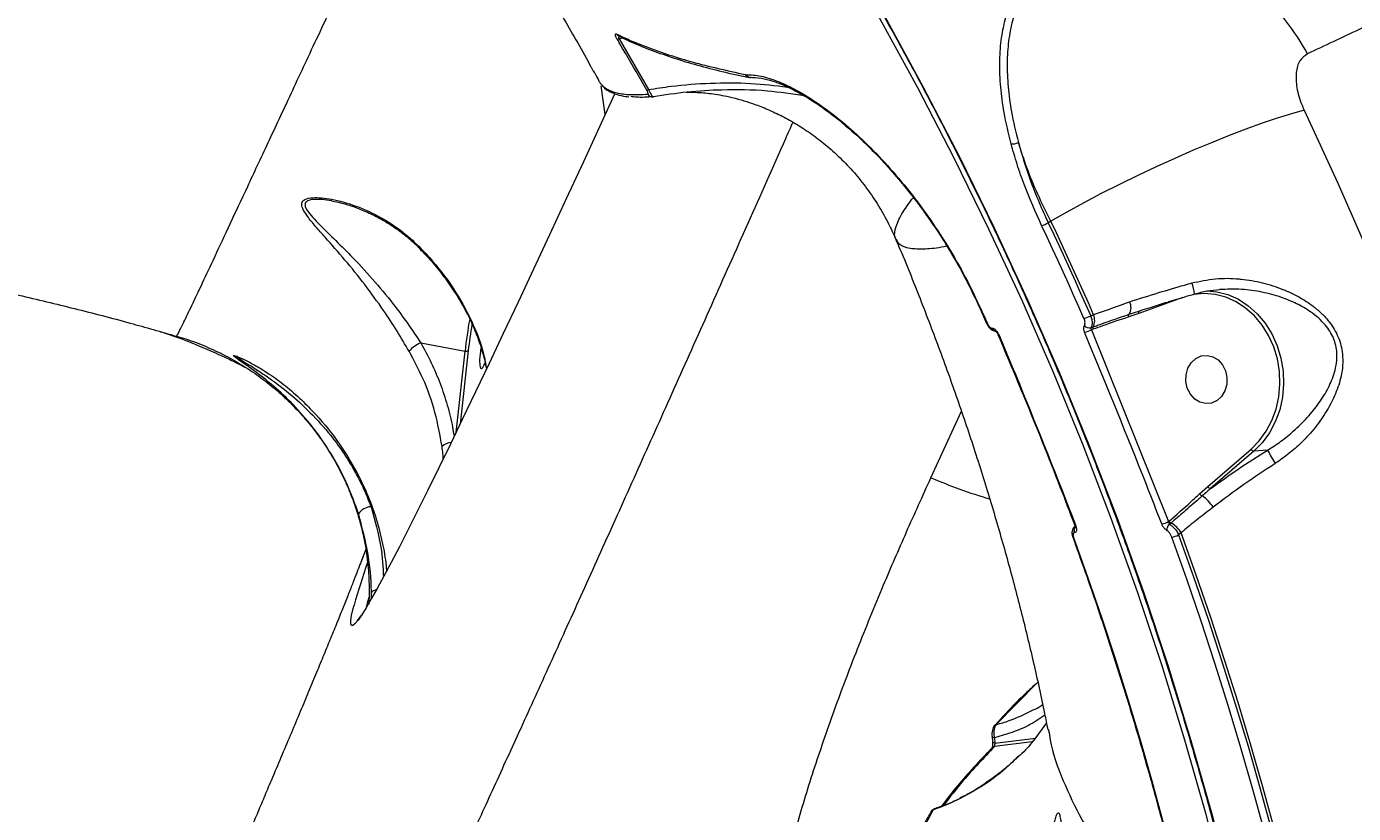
# Model space of a CAD drawing. Header units: millimetres. Extents: x -7245 to 6306, y -6696 to 5973.
# Drawn here: x 1947.3 to 2194.1, y -1767.3 to -1620.9 of the extents above; entities that cross this region are included whole.
import ezdxf

# ---------------------------------------------------------------- set-up
doc = ezdxf.new("R2010")
doc.units = ezdxf.units.MM
for name, color, linetype in [('DIKOM_ОБЪЕКТ', 7, 'Continuous'), ('DIKOM_РАЗМЕР_ЗОНА', 7, 'Continuous'), ('DIKOM_РАЗМЕР_ОБЪЕКТА', 7, 'Continuous')]:
    doc.layers.add(name, color=color, linetype=linetype)
doc.styles.add('style1', font='arial.ttf', dxfattribs={"width": 0.8})
doc.dimstyles.new('1-50', dxfattribs={"dimtxt": 300, "dimasz": 200, "dimexe": 100, "dimexo": 0, "dimgap": 100, "dimtad": 1, "dimtxsty": 'style1', "dimcen": 200, "dimclrd": 7, "dimclre": 7, "dimclrt": 7, "dimadec": 1, "dimazin": 2, "dimtfac": 1, "dimtmove": 0, "dimatfit": 2, "dimfxl": 0, "dimlwd": 25, "dimlwe": 18, "dimarcsym": 0})

# ---------------------------------------------------------------- blocks, each defined once
blk = doc.blocks.new('*D10')
at = {"layer": 'Defpoints', "color": 0, "transparency": 16777216}
for p in [(-4365.71, 2792.53), (4306.16, 475.6), (4306.16, -5965.27)]:
    blk.add_point(p, dxfattribs=at)
at = {"layer": 'DIKOM_РАЗМЕР_ОБЪЕКТА', "color": 7, "lineweight": 18, "transparency": 16777216}
for p, q in [((-4365.71, 2792.53), (-4365.71, -6065.27)), ((4306.16, 475.6), (4306.16, -6065.27))]:
    blk.add_line(p, q, dxfattribs=at)
at = {"layer": 'DIKOM_РАЗМЕР_ОБЪЕКТА', "color": 7, "lineweight": 25, "transparency": 16777216}
blk.add_line((-4165.71, -5965.27), (4106.16, -5965.27), dxfattribs=at)
at = {"layer": 'DIKOM_РАЗМЕР_ОБЪЕКТА', "color": 7, "transparency": 16777216}
for points in [[(-4165.71, -5931.93), (-4165.71, -5998.6), (-4365.71, -5965.27)], [(4106.16, -5931.93), (4106.16, -5998.6), (4306.16, -5965.27)]]:
    blk.add_solid(points, dxfattribs=at)
at = {"layer": 'DIKOM_РАЗМЕР_ОБЪЕКТА', "color": 7, "transparency": 16777216, "insert": (-85.78, -5712.1), "char_height": 300, "attachment_point": 5, "style": 'style1'}
blk.add_mtext('8650', dxfattribs=at)
blk = doc.blocks.new('*D12')
at = {"layer": 'Defpoints', "color": 0, "transparency": 16777216}
for p in [(-5865.71, 123.34), (6306.18, -91.92), (6306.18, -6596.14)]:
    blk.add_point(p, dxfattribs=at)
at = {"layer": 'DIKOM_РАЗМЕР_ЗОНА', "color": 7, "lineweight": 18, "transparency": 16777216}
for p, q in [((-5865.71, 123.34), (-5865.71, -6696.14)), ((6306.18, -91.92), (6306.18, -6696.14))]:
    blk.add_line(p, q, dxfattribs=at)
at = {"layer": 'DIKOM_РАЗМЕР_ЗОНА', "color": 7, "lineweight": 25, "transparency": 16777216}
blk.add_line((-5665.71, -6596.14), (6106.18, -6596.14), dxfattribs=at)
at = {"layer": 'DIKOM_РАЗМЕР_ЗОНА', "color": 7, "transparency": 16777216}
for points in [[(-5665.71, -6562.81), (-5665.71, -6629.48), (-5865.71, -6596.14)], [(6106.18, -6562.81), (6106.18, -6629.48), (6306.18, -6596.14)]]:
    blk.add_solid(points, dxfattribs=at)
at = {"layer": 'DIKOM_РАЗМЕР_ЗОНА', "color": 7, "transparency": 16777216, "insert": (-71.19, -6342.97), "char_height": 300, "attachment_point": 5, "style": 'style1'}
blk.add_mtext('12150', dxfattribs=at)

msp = doc.modelspace()

# ---------------------------------------------------------------- linework, layer by layer
at = {"layer": 'DIKOM_ОБЪЕКТ', "color": 7, "linetype": 'Continuous', "lineweight": 15}
for p, q in [((2058.317, -1623.08), (2057.527, -1623.175)), ((2057.527, -1623.175), (2063.012, -1632.626)), ((2052.375, -1628.479), (2052.625, -1628.941)), ((2081, -1629.838), (2081.021, -1629.843)), ((2081.021, -1629.843), (2081.167, -1629.86)), ((2081.556, -1630.317), (2081.599, -1630.328)), ((2054.945, -1637.27), (2054.189, -1631.943)), ((2137.85, -1657.09), (2137.363, -1657.408)), ((2162.402, -1671.292), (2154.227, -1674.274)), ((2124.741, -1673.515), (2125.91, -1676.14)), ((2145.26, -1674.696), (2145.8, -1674.498)), ((2154.227, -1674.274), (2152.342, -1674.915)), ((2152.437, -1674.423), (2152.867, -1674.281)), ((2126.886, -1676.989), (2126.899, -1676.988)), ((2128.078, -1678.286), (2128.075, -1678.279)), ((2145.698, -1677.208), (2145.401, -1677.316)), ((2145.401, -1677.316), (2159.75, -1712.99)), ((2020.651, -1679.745), (2028.888, -1681.257)), ((1986.527, -1682.313), (1986.563, -1682.324)), ((2027.211, -1696.413), (2028.888, -1681.257)), ((2029.484, -1681.167), (2027.972, -1694.838)), ((2115.55, -1704.822), (2121.213, -1692.47)), ((2167.043, -1706.464), (2175.101, -1699.5)), ((2175.62, -1699.883), (2167.562, -1706.847)), ((2178.18, -1699.674), (2175.62, -1699.883)), ((2165.514, -1707.841), (2167.043, -1706.464)), ((2142.373, -1713.807), (2142.179, -1713.978)), ((2142.196, -1714), (2142.392, -1713.888)), ((2142.239, -1715.052), (2142.226, -1715.052)), ((2142.306, -1713.588), (2142.304, -1713.583)), ((2159.75, -1712.99), (2159.836, -1712.916)), ((2160.206, -1713.262), (2159.933, -1713.498)), ((2162.085, -1715.073), (2161.622, -1715.469)), ((2010.085, -1719.127), (2009.506, -1720.549)), ((2010.422, -1718.12), (2009.541, -1720.46)), ((2010.436, -1718.202), (2010.085, -1719.127)), ((2011.479, -1727.294), (2011.489, -1726.265)), ((2135.394, -1742.914), (2127.703, -1750.729)), ((2137.024, -1750.408), (2134.898, -1753.367)), ((2137.413, -1751.673), (2137.444, -1751.868)), ((2126.907, -1752.983), (2127.004, -1753.926)), ((2127.359, -1753.232), (2127.455, -1754.177)), ((2134.364, -1753.968), (2127.379, -1754.812)), ((2127.455, -1754.177), (2134.967, -1753.27))]:
    msp.add_line(p, q, dxfattribs=at)
at = {"layer": 'DIKOM_ОБЪЕКТ', "color": 7, "linetype": 'Continuous', "lineweight": 15, "flags": 128}
for points in [[(2186.712, -1893.123), (2185.86, -1879.195), (2184.664, -1865.238), (2183.123, -1851.261), (2181.238, -1837.273), (2179.011, -1823.283), (2176.444, -1809.3), (2173.537, -1795.333), (2170.293, -1781.392), (2166.714, -1767.486), (2162.802, -1753.623), (2158.56, -1739.813), (2153.991, -1726.066), (2149.097, -1712.389), (2143.883, -1698.792), (2138.35, -1685.284), (2132.503, -1671.874), (2126.346, -1658.57), (2119.883, -1645.382), (2113.118, -1632.317), (2106.055, -1619.384), (2098.699, -1606.593)], [(2099.605, -1606.239), (2106.983, -1619.069), (2114.068, -1632.041), (2120.853, -1645.145), (2127.336, -1658.373), (2133.512, -1671.717), (2139.376, -1685.168), (2144.926, -1698.717), (2150.156, -1712.354), (2155.065, -1726.072), (2159.648, -1739.862), (2163.902, -1753.713), (2167.826, -1767.617), (2171.416, -1781.565), (2174.669, -1795.549), (2177.585, -1809.558), (2180.16, -1823.583), (2182.394, -1837.615), (2184.284, -1851.646), (2185.83, -1865.665), (2187.03, -1879.664), (2187.884, -1893.634)], [(2056.697, -1633.458), (2054.206, -1638.878), (2050.902, -1646.046), (2047.703, -1652.962), (2044.61, -1659.621), (2041.626, -1666.017), (2038.754, -1672.146), (2035.997, -1678.001), (2033.356, -1683.578), (2030.834, -1688.872), (2028.433, -1693.879), (2026.155, -1698.596), (2024.001, -1703.016), (2021.974, -1707.139), (2020.076, -1710.959), (2018.307, -1714.473), (2016.669, -1717.679), (2015.163, -1720.574), (2013.792, -1723.156), (2012.556, -1725.422), (2011.456, -1727.371), (2010.492, -1729.001), (2009.667, -1730.31), (2009.371, -1730.751)], [(2184.983, -1636.469), (2182.59, -1637.136), (2179.969, -1637.951), (2177.145, -1638.904), (2174.143, -1639.989), (2170.991, -1641.195), (2167.717, -1642.511), (2164.351, -1643.925), (2160.924, -1645.425), (2157.468, -1646.995), (2154.013, -1648.623), (2150.591, -1650.293), (2147.234, -1651.991), (2143.972, -1653.7), (2140.834, -1655.405), (2137.85, -1657.09)], [(2184.983, -1636.469), (2191.258, -1650.067), (2197.242, -1663.763), (2202.933, -1677.552), (2208.327, -1691.425), (2213.422, -1705.376), (2218.214, -1719.395), (2222.701, -1733.476), (2226.881, -1747.61), (2230.751, -1761.79), (2234.309, -1776.009), (2237.553, -1790.258), (2240.481, -1804.529), (2243.092, -1818.815), (2245.384, -1833.109)], [(2144.009, -1675.186), (2143.052, -1673.02), (2142.087, -1670.857), (2141.114, -1668.697), (2140.133, -1666.539), (2139.144, -1664.384), (2138.147, -1662.232), (2137.143, -1660.083), (2136.13, -1657.937)], [(2137.363, -1657.408), (2138.378, -1659.559), (2139.385, -1661.713), (2140.384, -1663.87), (2141.375, -1666.03), (2142.358, -1668.192), (2143.333, -1670.357), (2144.3, -1672.525), (2145.26, -1674.696)], [(2145.8, -1674.498), (2144.835, -1672.312), (2143.861, -1670.129), (2142.879, -1667.949), (2141.889, -1665.772), (2140.891, -1663.597), (2139.885, -1661.425), (2138.872, -1659.257), (2137.85, -1657.09)], [(2175.101, -1699.5), (2176.613, -1697.973), (2177.91, -1696.196), (2178.963, -1694.208), (2179.75, -1692.052), (2180.252, -1689.777), (2180.46, -1687.431), (2180.368, -1685.066), (2179.979, -1682.734), (2179.301, -1680.485), (2178.348, -1678.37), (2177.143, -1676.434), (2175.71, -1674.719), (2174.082, -1673.265), (2172.295, -1672.101), (2170.386, -1671.254), (2168.399, -1670.742), (2166.376, -1670.577), (2164.381, -1670.758)], [(2166.851, -1670.057), (2168.709, -1670.226), (2170.758, -1670.754), (2172.726, -1671.628), (2174.57, -1672.828), (2176.248, -1674.328), (2177.726, -1676.096), (2178.969, -1678.093), (2179.951, -1680.274), (2180.651, -1682.593), (2181.052, -1684.998), (2181.147, -1687.437), (2180.932, -1689.856), (2180.414, -1692.203), (2179.603, -1694.426), (2178.517, -1696.476), (2177.179, -1698.309), (2175.62, -1699.883)], [(2124.87, -1673.535), (2125.017, -1673.863), (2125.164, -1674.191), (2125.31, -1674.519), (2125.456, -1674.848), (2125.603, -1675.176), (2125.749, -1675.504), (2125.894, -1675.833), (2126.04, -1676.161)], [(2152.342, -1674.915), (2152.325, -1674.831), (2152.316, -1674.749), (2152.315, -1674.671), (2152.324, -1674.6), (2152.341, -1674.537), (2152.366, -1674.486), (2152.398, -1674.448), (2152.437, -1674.423)], [(2154.227, -1674.274), (2154.205, -1674.181), (2154.195, -1674.09), (2154.195, -1674.005), (2154.206, -1673.93), (2154.228, -1673.868), (2154.261, -1673.82), (2154.301, -1673.789), (2154.315, -1673.783)], [(2163.234, -1688.192), (2162.959, -1686.945), (2162.994, -1685.667), (2163.336, -1684.462), (2163.957, -1683.427), (2164.807, -1682.646), (2165.817, -1682.182), (2166.906, -1682.073), (2167.985, -1682.328), (2168.966, -1682.926), (2169.77, -1683.818), (2170.333, -1684.932), (2170.608, -1686.179), (2170.573, -1687.457), (2170.231, -1688.662), (2169.61, -1689.697), (2168.76, -1690.478), (2167.749, -1690.941), (2166.661, -1691.051), (2165.582, -1690.796), (2164.601, -1690.198), (2163.796, -1689.306), (2163.234, -1688.192)], [(2181.567, -1778.499), (2179.502, -1770.512), (2177.33, -1762.539), (2175.052, -1754.58), (2172.668, -1746.639), (2170.179, -1738.716), (2167.585, -1730.813), (2164.887, -1722.931), (2162.085, -1715.073)], [(2142.075, -1715.947), (2144.747, -1723.436), (2147.32, -1730.946), (2149.793, -1738.477), (2152.165, -1746.028), (2154.437, -1753.595), (2156.607, -1761.18), (2158.675, -1768.778), (2160.641, -1776.39)], [(2179.676, -1778.835), (2177.625, -1770.907), (2175.467, -1762.991), (2173.205, -1755.09), (2170.838, -1747.206), (2168.367, -1739.341), (2165.793, -1731.495), (2163.115, -1723.67), (2160.335, -1715.868)], [(2161.622, -1715.469), (2164.408, -1723.289), (2167.092, -1731.131), (2169.672, -1738.994), (2172.149, -1746.878), (2174.521, -1754.779), (2176.788, -1762.697), (2178.95, -1770.63), (2181.007, -1778.577)], [(2010.986, -1727.102), (2010.708, -1728.151), (2010.513, -1728.967)], [(2011.489, -1726.265), (2011.549, -1726.105), (2011.704, -1725.952), (2011.945, -1725.814), (2012.261, -1725.697), (2012.428, -1725.652)], [(2009.371, -1730.751), (2008.98, -1731.298), (2008.432, -1731.963), (2008.023, -1732.306), (2007.754, -1732.326), (2007.625, -1732.022), (2007.637, -1731.395), (2007.788, -1730.446), (2008.079, -1729.176), (2008.25, -1728.522)], [(2127.359, -1753.232), (2127.232, -1753.207), (2127.122, -1753.174), (2127.033, -1753.133), (2126.967, -1753.086), (2126.925, -1753.033), (2126.91, -1752.981)], [(2127.455, -1754.177), (2127.328, -1754.152), (2127.218, -1754.119), (2127.129, -1754.077), (2127.062, -1754.029), (2127.021, -1753.976), (2127.006, -1753.931)], [(2120.981, -1764.466), (2120.975, -1764.47), (2120.861, -1764.581)]]:
    msp.add_lwpolyline(points, dxfattribs=at)
at = {"layer": 'DIKOM_ОБЪЕКТ', "color": 7, "linetype": 'Continuous', "lineweight": 15}
for centre, radius, start, end in [((2143.476, -1649.328), 48.171, 28.99577, 46.53495), ((2057.933, -1621.894), 0.914, 208.09441, 245.43697), ((2055.732, -1620.123), 3.541, 295.00744, 300.44907), ((2081.794, -1629.481), 0.87, 204.23625, 257.0657), ((2081.81, -1629.492), 0.864, 203.9672, 252.86094), ((2061.906, -1630.631), 2.281, 290.54526, 299.01068), ((2063.722, -1633.028), 0.977, 208.70177, 281.22804), ((2130.793, -1640.759), 1.981, 260.22117, 300.70227), ((2134.701, -1652.899), 5.237, 285.83654, 300.55395), ((2020.757, -1661.944), 0.397, 166.06897, 217.9229), ((2151.818, -1672.715), 12.942, 9.22711, 18.54924), ((2150.336, -1673.214), 2.424, 330.08322, 27.38978), ((2120.046, -1691.512), 91.734, 169.84537, 173.58106), ((2142.926, -1670.582), 4.729, 283.241, 299.5686), ((2143.246, -1675.544), 2.76, 333.67204, 22.2672), ((2117.289, -1691.036), 88.358, 170.40732, 173.58702), ((2125.993, -1676.04), 0.13, 230.90302, 291.04851), ((2127.707, -1676.686), 0.876, 200.23792, 271.91636), ((2127.72, -1676.685), 0.875, 200.22131, 271.93296), ((2128.173, -1678.188), 0.136, 225.97588, 288.0787), ((2144.98, -1675.87), 1.098, 215.10696, 287.05863), ((2143.382, -1673.731), 4.114, 280.56558, 299.40063), ((2146.201, -1677.012), 0.54, 153.08856, 201.19903), ((2022.725, -1684.896), 5.553, 111.92609, 139.72661), ((2029.095, -1680.612), 0.677, 252.17785, 305.01814), ((2026.549, -1701.044), 2.791, 94.78155, 133.99651), ((2175.756, -1699.155), 0.74, 207.75555, 259.41113), ((2196.95, -1690.648), 20.828, 205.68317, 213.57732), ((2155.447, -1611.722), 101.289, 246.80315, 253.36276), ((2166.246, -1707.387), 0.862, 211.79653, 253.22206), ((2167.7, -1706.118), 0.743, 207.80451, 259.30661), ((2011.545, -1713.246), 3.018, 92.70264, 145.76389), ((2162.522, -1713.588), 6.402, 30.59232, 57.12601), ((2143.246, -1714.653), 1.096, 140.51849, 201.3904), ((2143.272, -1714.652), 1.107, 146.62915, 201.1647), ((2142.398, -1713.486), 0.138, 227.89927, 288.22167), ((2157.696, -1709.022), 4.468, 280.02224, 297.37011), ((2160.788, -1714.597), 1.392, 127.88687, 181.0431), ((2160.68, -1712.387), 0.995, 212.09954, 241.59814), ((2157.785, -1717.655), 5.016, 30.98485, 61.1365), ((2142.043, -1715.809), 0.142, 220.23571, 282.7771), ((2159.842, -1711.999), 3.9, 277.26337, 297.15677), ((2147.895, -1768.094), 145.144, 160.9453, 164.17869), ((2127.965, -1751.498), 0.813, 108.77811, 137.66782), ((2127.551, -1755.642), 0.848, 101.71744, 133.47893), ((2116.276, -1767.399), 0.861, 109.57259, 148.41734)]:
    msp.add_arc(centre, radius, start, end, dxfattribs=at)
msp.add_ellipse((2032.701, -1679.957), major_axis=(0.809, 4.55), ratio=0.1647318, start_param=1.7559727, end_param=3.8638435, dxfattribs=at)
for points, knots in [([(2694.951, -1322.499), (2691.116, -1325.327), (2683.434, -1330.992), (2670.887, -1339.992), (2657.641, -1349.329), (2643.683, -1358.993), (2629.097, -1368.933), (2613.919, -1379.122), (2598.163, -1389.547), (2581.867, -1400.187), (2565.086, -1411.006), (2547.9, -1421.954), (2530.388, -1432.982), (2512.599, -1444.057), (2494.556, -1455.164), (2476.294, -1466.282), (2457.878, -1477.375), (2439.392, -1488.393), (2420.923, -1499.285), (2402.518, -1510.022), (2384.212, -1520.582), (2366.032, -1530.953), (2348.043, -1541.099), (2330.329, -1550.974), (2312.973, -1560.533), (2296.018, -1569.752), (2279.503, -1578.607), (2263.447, -1587.093), (2247.909, -1595.18), (2232.961, -1602.831), (2218.668, -1610.014), (2206.107, -1616.197), (2195.086, -1621.516), (2188.768, -1624.491), (2185.609, -1625.978)], [0, 0, 0, 0, 0.0315572, 0.0632133, 0.0949199, 0.1266266, 0.1582832, 0.1898398, 0.2213973, 0.2530547, 0.2847623, 0.3164701, 0.3481274, 0.3796854, 0.4112654, 0.4429445, 0.4746744, 0.5064044, 0.5380838, 0.5696642, 0.6012953, 0.6330255, 0.6648065, 0.6965878, 0.7283185, 0.7599498, 0.7916592, 0.8234677, 0.855327, 0.8871861, 0.9189951, 0.950705, 0.9753522, 1, 1, 1, 1]), ([(1964.565, -1474.343), (1964.038, -1478.989), (1962.794, -1489.951), (1960.388, -1506.428), (1957.482, -1523.481), (1954.272, -1539.4), (1950.808, -1554.226), (1946.988, -1568.366), (1942.81, -1581.739), (1938.274, -1594.278), (1933.377, -1605.952), (1928.118, -1616.668), (1922.48, -1626.401), (1916.538, -1634.965), (1910.44, -1642.171), (1904.254, -1648.036), (1898.02, -1652.638), (1891.569, -1656.135), (1884.916, -1658.43), (1878.379, -1659.59), (1874.049, -1659.371), (1872.031, -1659.269)], [0, 0, 0, 0, 0.0404493, 0.095438, 0.1503813, 0.2020728, 0.2538039, 0.3054954, 0.3586784, 0.4119047, 0.4650878, 0.5201942, 0.5753014, 0.6311992, 0.6870979, 0.7395985, 0.7921407, 0.8446417, 0.8986729, 0.952748, 1, 1, 1, 1]), ([(1975.255, -1678.396), (1975.249, -1678.424), (1975.211, -1678.597), (1975.616, -1677.846), (1976.519, -1676.038), (1977.993, -1672.963), (1979.935, -1668.854), (1982.329, -1663.754), (1985.129, -1657.771), (1988.413, -1650.746), (1992.194, -1642.657), (1996.475, -1633.506), (2001.264, -1623.273), (2006.566, -1611.956), (2012.42, -1599.467), (2018.212, -1587.115), (2022.242, -1578.519), (2023.997, -1574.775)], [0, 0, 0, 0, 0.0139127, 0.084823, 0.1578236, 0.2308843, 0.3038836, 0.3725642, 0.4412958, 0.5099753, 0.5806369, 0.6513557, 0.7220163, 0.7952336, 0.868451, 0.9427198, 1, 1, 1, 1]), ([(2099.477, -1606.265), (2100.671, -1608.304), (2104.136, -1614.222), (2109.687, -1624.11), (2116.046, -1635.962), (2122.154, -1647.924), (2128.01, -1659.987), (2133.611, -1672.145), (2138.953, -1684.391), (2144.035, -1696.718), (2148.852, -1709.121), (2153.402, -1721.592), (2157.684, -1734.124), (2161.694, -1746.71), (2165.431, -1759.345), (2168.892, -1772.02), (2172.075, -1784.729), (2174.98, -1797.465), (2177.603, -1810.221), (2179.944, -1822.99), (2182.002, -1835.766), (2183.775, -1848.54), (2185.263, -1861.307), (2186.461, -1874.059), (2187.239, -1884.772), (2187.577, -1891.226), (2187.694, -1893.446)], [0, 0, 0, 0, 0.0228179, 0.0662004, 0.1095846, 0.152967, 0.1963511, 0.2397338, 0.2831178, 0.3265004, 0.3698839, 0.4132681, 0.4566511, 0.5000353, 0.5434179, 0.5868026, 0.6301859, 0.6735698, 0.7169538, 0.7603385, 0.8037221, 0.8471065, 0.8904915, 0.9338765, 0.9772623, 1, 1, 1, 1]), ([(2130.457, -1642.712), (2129.981, -1640.753), (2129.104, -1637.141), (2128.462, -1632.134), (2128.272, -1627.646), (2128.547, -1623.451), (2129.301, -1619.598), (2130.518, -1616.117), (2132.191, -1613.031), (2134.337, -1610.401), (2136.881, -1608.195), (2138.913, -1607.138), (2139.927, -1606.611)], [0, 0, 0, 0, 0.1166829, 0.2150831, 0.3137952, 0.412196, 0.510053, 0.608226, 0.7060855, 0.8039521, 0.9021273, 1, 1, 1, 1]), ([(2140.125, -1607.581), (2139.448, -1607.939), (2137.78, -1608.821), (2135.571, -1610.78), (2133.468, -1613.351), (2131.835, -1616.378), (2130.647, -1619.791), (2129.914, -1623.57), (2129.65, -1627.685), (2129.841, -1632.088), (2130.474, -1637), (2131.337, -1640.541), (2131.805, -1642.463)], [0, 0, 0, 0, 0.0692175, 0.170403, 0.2712698, 0.3721957, 0.4734349, 0.5743669, 0.6759535, 0.7778607, 0.8794594, 1, 1, 1, 1]), ([(2045.843, -1617.079), (2046.327, -1617.901), (2048.533, -1621.65), (2050.719, -1625.454), (2052.345, -1628.45), (2052.364, -1628.485)], [0, 0, 0, 0, 0.2173473, 0.9908638, 1, 1, 1, 1]), ([(2057.229, -1623.332), (2057.175, -1623.238), (2057.068, -1623.049), (2056.951, -1622.796), (2056.871, -1622.561), (2056.848, -1622.352), (2056.931, -1622.254), (2057.063, -1622.302), (2057.127, -1622.325)], [0, 0, 0, 0, 0.1099566, 0.2200892, 0.3257209, 0.4925447, 0.7536415, 1, 1, 1, 1]), ([(2057.127, -1622.325), (2057.321, -1622.417), (2058.289, -1622.878), (2060.909, -1624.041), (2065.278, -1625.704), (2072.037, -1627.842), (2077.617, -1629.085), (2081, -1629.838)], [0, 0, 0, 0, 0.0299872, 0.1499517, 0.3900697, 0.630186, 1, 1, 1, 1]), ([(2062.706, -1632.767), (2062.377, -1632.188), (2060.732, -1629.294), (2058.902, -1626.15), (2057.385, -1623.595), (2057.229, -1623.332)], [0, 0, 0, 0, 0.1831728, 0.9158804, 1, 1, 1, 1]), ([(2057.922, -1622.768), (2057.915, -1622.769), (2057.792, -1622.776), (2057.628, -1622.819), (2057.469, -1622.901), (2057.422, -1622.978), (2057.423, -1623.033), (2057.433, -1623.065), (2057.451, -1623.096), (2057.478, -1623.133), (2057.509, -1623.16), (2057.527, -1623.175)], [0, 0, 0, 0, 0.0272048, 0.4688985, 0.7028215, 0.8154777, 0.8545276, 0.8939658, 0.9049454, 0.9435434, 1, 1, 1, 1]), ([(2057.563, -1622.705), (2057.884, -1622.867), (2059.339, -1623.601), (2062.206, -1624.792), (2066.168, -1626.27), (2070.41, -1627.625), (2074.93, -1628.856), (2078.66, -1629.758), (2080.975, -1630.211), (2081.599, -1630.334)], [0, 0, 0, 0, 0.0505036, 0.2289647, 0.4063975, 0.583133, 0.7593247, 0.9351453, 1, 1, 1, 1]), ([(2185.609, -1625.978), (2185.08, -1626.355), (2184.007, -1627.122), (2183.36, -1629.442), (2183.498, -1632.286), (2184.204, -1634.741), (2184.826, -1636.121), (2184.983, -1636.469)], [0, 0, 0, 0, 0.2186928, 0.4447725, 0.6793986, 0.9191907, 1, 1, 1, 1]), ([(2052.625, -1628.941), (2052.658, -1628.998), (2052.725, -1629.114), (2052.935, -1629.485), (2053.186, -1629.935), (2053.368, -1630.265), (2053.451, -1630.416)], [0, 0, 0, 0, 0.25913, 0.5177268, 0.7811779, 1, 1, 1, 1]), ([(2053.451, -1630.416), (2053.474, -1630.457), (2053.566, -1630.622), (2053.721, -1630.904), (2053.882, -1631.192), (2054, -1631.398), (2054.027, -1631.441), (2054.041, -1631.463)], [0, 0, 0, 0, 0.079711, 0.3181585, 0.5555759, 0.7773305, 1, 1, 1, 1]), ([(2063.012, -1632.626), (2064.408, -1632.409), (2068.195, -1631.818), (2074.536, -1631.352), (2081.765, -1631.335), (2086.593, -1631.893), (2088.867, -1632.156)], [0, 0, 0, 0, 0.1676947, 0.4551086, 0.7434182, 1, 1, 1, 1]), ([(2081.167, -1629.86), (2082.064, -1629.905), (2083.857, -1629.995), (2087.104, -1631.035), (2090.68, -1632.729), (2094.549, -1635.126), (2098.617, -1638.183), (2102.788, -1641.864), (2106.972, -1646.118), (2111.075, -1650.89), (2115.003, -1656.098), (2118.663, -1661.664), (2122.024, -1667.498), (2123.921, -1671.521), (2124.87, -1673.535)], [0, 0, 0, 0, 0.0836146, 0.1671674, 0.2504142, 0.3338512, 0.4173002, 0.5004874, 0.5837366, 0.667138, 0.7504541, 0.8333958, 0.9166251, 1, 1, 1, 1]), ([(2081.167, -1629.86), (2081.221, -1629.944), (2081.333, -1630.117), (2081.563, -1630.289), (2081.736, -1630.329), (2081.81, -1630.346)], [0, 0, 0, 0, 0.3505011, 0.7198365, 1, 1, 1, 1]), ([(2081.507, -1630.304), (2081.58, -1630.325), (2081.758, -1630.374), (2081.963, -1630.357), (2082.084, -1630.347)], [0, 0, 0, 0, 0.409316, 1, 1, 1, 1]), ([(2081.803, -1630.354), (2082.514, -1630.377), (2083.833, -1630.42), (2085.976, -1630.978), (2087.882, -1631.684), (2089.526, -1632.439), (2091.007, -1633.213), (2093.456, -1634.629), (2097.132, -1637.151), (2101.561, -1640.891), (2105.468, -1644.722), (2108.707, -1648.267), (2111.253, -1651.353), (2113.235, -1653.938), (2114.93, -1656.265), (2116.991, -1659.282), (2119.422, -1663.17), (2122.145, -1667.985), (2123.83, -1671.568), (2124.739, -1673.5)], [0, 0, 0, 0, 0.0699197, 0.1296364, 0.1785737, 0.2171025, 0.2491655, 0.2817749, 0.3825381, 0.483743, 0.5518405, 0.6189866, 0.6814512, 0.7107267, 0.7459897, 0.7924346, 0.8499943, 0.9191039, 1, 1, 1, 1]), ([(2081.81, -1630.346), (2081.833, -1630.354), (2081.947, -1630.391), (2082.067, -1630.369), (2082.163, -1630.352)], [0, 0, 0, 0, 0.2023053, 1, 1, 1, 1]), ([(2054.041, -1631.463), (2054.415, -1631.848), (2055.163, -1632.616), (2057.096, -1633.29), (2059.574, -1633.639), (2061.768, -1633.545), (2062.864, -1633.497)], [0, 0, 0, 0, 0.2491206, 0.4982447, 0.7491198, 1, 1, 1, 1]), ([(2054.449, -1631.921), (2054.579, -1632.072), (2054.969, -1632.522), (2055.88, -1633.073), (2057.178, -1633.584), (2058.349, -1633.874), (2059.172, -1633.939), (2059.381, -1633.956)], [0, 0, 0, 0, 0.1238525, 0.3712876, 0.6315016, 0.9066394, 1, 1, 1, 1]), ([(2062.864, -1633.497), (2062.893, -1633.485), (2062.944, -1633.465), (2062.942, -1633.323), (2062.891, -1633.148), (2062.812, -1632.961), (2062.741, -1632.832), (2062.706, -1632.767)], [0, 0, 0, 0, 0.3197721, 0.5617282, 0.7278361, 0.8638925, 1, 1, 1, 1]), ([(2063.012, -1632.626), (2063.092, -1632.797), (2063.253, -1633.139), (2063.485, -1633.553), (2063.689, -1633.849), (2063.832, -1633.989), (2063.889, -1633.987), (2063.912, -1633.987)], [0, 0, 0, 0, 0.2022627, 0.4043294, 0.6105507, 0.8410273, 1, 1, 1, 1]), ([(2091.995, -1633.798), (2089.695, -1633.457), (2084.512, -1632.689), (2077.253, -1632.619), (2070.18, -1633.011), (2066.001, -1633.661), (2063.912, -1633.987)], [0, 0, 0, 0, 0.2380896, 0.5364155, 0.7682051, 1, 1, 1, 1]), ([(2069.993, -1633.144), (2070.089, -1633.139), (2070.332, -1633.126), (2071.011, -1633.117), (2071.987, -1633.139), (2073.192, -1633.215), (2074.603, -1633.362), (2076.214, -1633.604), (2078.081, -1633.975), (2080.147, -1634.499), (2082.411, -1635.214), (2084.864, -1636.147), (2087.536, -1637.374), (2090.311, -1638.89), (2093.134, -1640.714), (2095.946, -1642.853), (2098.683, -1645.301), (2101.28, -1648.036), (2103.682, -1651.022), (2105.829, -1654.216), (2107.635, -1657.395), (2108.575, -1659.546), (2109.006, -1660.533)], [0, 0, 0, 0, 0.0362608, 0.0929938, 0.1470304, 0.1987399, 0.2485004, 0.2967121, 0.3437664, 0.3949762, 0.4412754, 0.4920189, 0.5428311, 0.5937948, 0.6450764, 0.6967251, 0.7486802, 0.8007826, 0.8528515, 0.9047255, 0.9562745, 1, 1, 1, 1]), ([(2063.912, -1633.987), (2062.795, -1634.052), (2061.21, -1634.144), (2060.063, -1633.969), (2059.725, -1633.918)], [0, 0, 0, 0, 0.7050069, 1, 1, 1, 1]), ([(2089.859, -1638.688), (2089.397, -1639.729), (2086.533, -1646.184), (2081.463, -1657.575), (2074.669, -1672.812), (2068.118, -1687.461), (2061.741, -1701.683), (2055.561, -1715.419), (2049.595, -1728.636), (2043.914, -1741.174), (2038.577, -1752.901), (2033.586, -1763.818), (2028.938, -1773.932), (2024.596, -1783.326), (2020.529, -1792.061), (2016.759, -1800.094), (2013.298, -1807.391), (2010.187, -1813.862), (2007.459, -1819.439), (2005.109, -1824.135), (2003.126, -1827.977), (2001.495, -1830.999), (2000.199, -1833.237), (1999.297, -1834.553), (1998.817, -1835.091), (1998.753, -1834.919), (1998.742, -1834.89)], [0, 0, 0, 0, 0.0084567, 0.052467, 0.0965152, 0.1405631, 0.1845736, 0.2298575, 0.2751834, 0.3205089, 0.3657929, 0.4098755, 0.4539959, 0.4981167, 0.5421991, 0.5875683, 0.6329793, 0.6783904, 0.72376, 0.7678273, 0.8119329, 0.856038, 0.9001048, 0.9454589, 0.9908545, 1, 1, 1, 1]), ([(2136.13, -1657.937), (2135.01, -1655.422), (2133.312, -1651.613), (2131.541, -1646.521), (2130.818, -1643.982), (2130.457, -1642.712)], [0, 0, 0, 0, 0.4927641, 0.7463649, 1, 1, 1, 1]), ([(2137.85, -1657.09), (2137.022, -1655.432), (2135.395, -1652.17), (2133.367, -1647.255), (2132.328, -1644.067), (2131.805, -1642.463)], [0, 0, 0, 0, 0.3395489, 0.6677549, 1, 1, 1, 1]), ([(2131.805, -1642.463), (2132.53, -1644.899), (2133.629, -1648.588), (2135.627, -1653.61), (2136.785, -1656.142), (2137.363, -1657.408)], [0, 0, 0, 0, 0.4928075, 0.7464032, 1, 1, 1, 1]), ([(2018.488, -1681.306), (2017.749, -1680.053), (2016.247, -1677.507), (2013.48, -1673.29), (2010.225, -1668.802), (2006.525, -1664.24), (2003.421, -1660.721), (2001.063, -1658.083), (1999.586, -1656.292), (1998.637, -1654.823), (1998.411, -1653.714), (1999.043, -1652.975), (2000.44, -1652.692), (2002.194, -1652.737), (2004.898, -1653.127), (2008.651, -1654.192), (2012.983, -1656.181), (2016.972, -1658.693), (2019.231, -1660.79), (2020.372, -1661.849)], [0, 0, 0, 0, 0.0629188, 0.1277925, 0.214771, 0.3041645, 0.3947468, 0.441538, 0.4882116, 0.5268405, 0.5575717, 0.5885395, 0.6242865, 0.6582041, 0.6928773, 0.773926, 0.8569747, 0.9277903, 1, 1, 1, 1]), ([(2004.203, -1653.372), (2004.141, -1653.356), (2003.508, -1653.193), (2002.35, -1653.091), (2000.784, -1653.022), (1999.606, -1653.243), (1999.195, -1653.651), (1999.076, -1654.134), (1999.306, -1654.879), (2000.212, -1656.072), (2001.952, -1657.888), (2004.431, -1660.311), (2007.892, -1663.721), (2011.631, -1667.754), (2015.19, -1672.03), (2018.213, -1676.085), (2019.839, -1678.526), (2020.651, -1679.745)], [0, 0, 0, 0, 0.0048108, 0.0493746, 0.0937899, 0.1397535, 0.1717074, 0.1798686, 0.2199996, 0.2721689, 0.3247169, 0.4310968, 0.537652, 0.6730687, 0.8083002, 0.904233, 1, 1, 1, 1]), ([(2004.205, -1653.366), (2004.71, -1653.463), (2005.932, -1653.7), (2008.016, -1654.334), (2010.481, -1655.296), (2013.12, -1656.592), (2015.68, -1658.145), (2018.078, -1659.97), (2019.63, -1661.29), (2020.375, -1662.122), (2020.437, -1662.191)], [0, 0, 0, 0, 0.0913721, 0.2213278, 0.3631788, 0.5208048, 0.6905914, 0.8348291, 0.9863409, 1, 1, 1, 1]), ([(2109.023, -1660.287), (2108.983, -1660.23), (2108.63, -1659.723), (2109.004, -1658.136), (2110.027, -1655.721), (2111.58, -1653.629), (2112.272, -1652.696)], [0, 0, 0, 0, 0.0431213, 0.3840846, 0.7253363, 1, 1, 1, 1]), ([(1872.025, -1659.352), (1872.67, -1659.4), (1876.671, -1659.696), (1884.099, -1660.451), (1894.297, -1661.627), (1904.55, -1663.039), (1914.841, -1664.662), (1925.164, -1666.502), (1935.509, -1668.56), (1945.868, -1670.833), (1956.232, -1673.328), (1966.022, -1675.868), (1972.348, -1677.678), (1975.225, -1678.501)], [0, 0, 0, 0, 0.0192178, 0.1191322, 0.2189824, 0.3187809, 0.4185353, 0.5182528, 0.6179411, 0.7176038, 0.8172462, 0.9168735, 1, 1, 1, 1]), ([(2109.025, -1660.529), (2109.216, -1660.971), (2110.792, -1664.622), (2113.537, -1671.508), (2117.248, -1681.176), (2120.71, -1690.856), (2123.951, -1700.537), (2126.962, -1710.211), (2129.744, -1719.87), (2132.302, -1729.507), (2134.614, -1739.109), (2136.271, -1746.511), (2137.081, -1750.687), (2137.277, -1751.699)], [0, 0, 0, 0, 0.01452, 0.1199116, 0.2253583, 0.3308733, 0.4364645, 0.5421467, 0.6479371, 0.753842, 0.8598799, 0.9660725, 1, 1, 1, 1]), ([(2118.498, -1661.752), (2118.34, -1661.787), (2116.739, -1662.14), (2114.337, -1662.355), (2111.49, -1662.279), (2109.699, -1661.665), (2109.306, -1660.825), (2109.14, -1660.47)], [0, 0, 0, 0, 0.0264863, 0.2684721, 0.5359863, 0.8037012, 1, 1, 1, 1]), ([(2020.372, -1661.849), (2021.218, -1662.745), (2023.762, -1665.439), (2027.348, -1670.296), (2030.424, -1676.105), (2032.247, -1680.939), (2032.704, -1683.661), (2032.862, -1684.605)], [0, 0, 0, 0, 0.1293816, 0.3887207, 0.6544446, 0.8801509, 1, 1, 1, 1]), ([(2020.423, -1662.212), (2020.966, -1662.766), (2022.378, -1664.205), (2024.399, -1666.658), (2026.504, -1669.54), (2028.348, -1672.514), (2029.929, -1675.548), (2031.227, -1678.626), (2032.241, -1681.643), (2032.671, -1683.624), (2032.877, -1684.574)], [0, 0, 0, 0, 0.0819881, 0.2127559, 0.3443988, 0.4768362, 0.6099413, 0.7429467, 0.8767342, 1, 1, 1, 1]), ([(2164.087, -1668.598), (2165.537, -1668.283), (2168.441, -1667.653), (2171.541, -1667.726), (2174.457, -1668.004), (2177.214, -1668.483), (2180.801, -1669.629), (2183.984, -1671.118), (2186.398, -1672.676), (2188.273, -1674.28), (2189.945, -1676.115), (2191.46, -1678.638), (2192.149, -1681.468), (2192.169, -1683.907), (2191.802, -1686.411), (2190.875, -1689.253), (2189.241, -1692.411), (2187.122, -1695.459), (2184.705, -1698.127), (2182.19, -1700.394), (2180.461, -1701.576), (2179.597, -1702.167)], [0, 0, 0, 0, 0.0726905, 0.1455232, 0.1511312, 0.2173295, 0.2835396, 0.3377148, 0.3918185, 0.4254853, 0.4591118, 0.5134486, 0.5679327, 0.6044953, 0.6411206, 0.7029625, 0.7649129, 0.8309021, 0.896869, 0.948453, 1, 1, 1, 1]), ([(2152.488, -1672.099), (2154.291, -1671.528), (2157.621, -1670.474), (2161.564, -1669.314), (2163.629, -1668.728), (2164.087, -1668.598)], [0, 0, 0, 0, 0.4786841, 0.8843778, 1, 1, 1, 1]), ([(2159.583, -1672.145), (2159.723, -1672.101), (2161.015, -1671.696), (2162.695, -1671.193), (2164.236, -1670.749), (2164.594, -1670.645)], [0, 0, 0, 0, 0.0854536, 0.786988, 1, 1, 1, 1]), ([(2164.588, -1670.633), (2165.35, -1670.433), (2166.876, -1670.031), (2168.446, -1669.882), (2169.232, -1669.807)], [0, 0, 0, 0, 0.499115, 1, 1, 1, 1]), ([(2178.18, -1699.674), (2179.017, -1699.143), (2180.706, -1698.071), (2183.183, -1696.05), (2185.61, -1693.666), (2187.772, -1690.985), (2189.497, -1688.185), (2190.538, -1685.7), (2191.025, -1683.473), (2191.128, -1681.349), (2190.58, -1678.834), (2189.183, -1676.632), (2187.632, -1675.069), (2185.861, -1673.699), (2183.564, -1672.388), (2180.543, -1671.152), (2177.121, -1670.238), (2173.262, -1669.67), (2170.601, -1669.772), (2169.235, -1669.824)], [0, 0, 0, 0, 0.057167, 0.1152831, 0.1882884, 0.2626013, 0.3296039, 0.397958, 0.4358878, 0.4747547, 0.5299866, 0.5851314, 0.620011, 0.655775, 0.7142158, 0.7738471, 0.8470176, 0.9214545, 1, 1, 1, 1]), ([(2145.8, -1674.498), (2146.051, -1674.409), (2148.181, -1673.648), (2150.469, -1672.825), (2152.488, -1672.099)], [0, 0, 0, 0, 0.117844, 1, 1, 1, 1]), ([(2152.869, -1674.286), (2152.981, -1674.248), (2154.174, -1673.845), (2156.415, -1673.128), (2158.572, -1672.458), (2159.583, -1672.145)], [0, 0, 0, 0, 0.0524259, 0.5557741, 1, 1, 1, 1]), ([(2124.87, -1673.535), (2124.823, -1673.538), (2124.742, -1673.543), (2124.748, -1673.508), (2124.75, -1673.494)], [0, 0, 0, 0, 0.5901068, 1, 1, 1, 1]), ([(2144.082, -1676.502), (2144.126, -1676.413), (2144.216, -1676.234), (2144.211, -1675.829), (2144.124, -1675.464), (2144.035, -1675.249), (2144.009, -1675.186)], [0, 0, 0, 0, 0.2926592, 0.5850617, 0.8789733, 1, 1, 1, 1]), ([(2145.26, -1674.696), (2145.298, -1674.802), (2145.43, -1675.168), (2145.548, -1675.787), (2145.534, -1676.471), (2145.379, -1676.77), (2145.302, -1676.92)], [0, 0, 0, 0, 0.1209765, 0.4145118, 0.7069303, 1, 1, 1, 1]), ([(2152.342, -1674.915), (2150.709, -1675.459), (2148.487, -1676.199), (2146.282, -1676.996), (2145.698, -1677.208)], [0, 0, 0, 0, 0.7353192, 1, 1, 1, 1]), ([(2145.72, -1676.768), (2145.99, -1676.67), (2147.343, -1676.178), (2149.569, -1675.378), (2151.557, -1674.716), (2152.437, -1674.423)], [0, 0, 0, 0, 0.1222641, 0.6114379, 1, 1, 1, 1]), ([(1972.242, -1677.66), (1973.191, -1677.971), (1975.645, -1678.776), (1979.26, -1680.211), (1982.822, -1681.751), (1985.632, -1683.071), (1987.236, -1683.885), (1987.954, -1684.25)], [0, 0, 0, 0, 0.1742382, 0.4502786, 0.676744, 0.8552659, 1, 1, 1, 1]), ([(2125.917, -1676.139), (2126.024, -1676.348), (2126.248, -1676.79), (2126.728, -1677.27), (2127.243, -1677.521), (2127.63, -1677.602), (2127.809, -1677.546), (2127.833, -1677.539)], [0, 0, 0, 0, 0.2603525, 0.5503626, 0.7763032, 0.9704428, 1, 1, 1, 1]), ([(2126.04, -1676.161), (2126.041, -1676.163), (2126.088, -1676.262), (2126.19, -1676.461), (2126.36, -1676.681), (2126.539, -1676.855), (2126.718, -1676.974), (2126.832, -1676.984), (2126.886, -1676.989)], [0, 0, 0, 0, 0.004246, 0.2196995, 0.4355351, 0.5683939, 0.7938143, 1, 1, 1, 1]), ([(2126.899, -1676.988), (2126.953, -1676.99), (2127.093, -1676.997), (2127.366, -1677.143), (2127.687, -1677.441), (2127.992, -1677.85), (2128.141, -1678.161), (2128.215, -1678.317)], [0, 0, 0, 0, 0.1343209, 0.3470783, 0.5632325, 0.7817564, 1, 1, 1, 1]), ([(2127.541, -1677.534), (2127.54, -1677.533), (2127.538, -1677.532), (2127.593, -1677.57), (2127.689, -1677.661), (2127.816, -1677.813), (2127.957, -1678.029), (2128.069, -1678.253), (2128.117, -1678.388), (2128.135, -1678.438)], [0, 0, 0, 0, 0.0769031, 0.2001235, 0.331152, 0.4914028, 0.6722052, 0.8779122, 1, 1, 1, 1]), ([(2128.047, -1678.298), (2129.665, -1682.139), (2133.603, -1691.484), (2138.332, -1703.261), (2141.369, -1711.232), (2142.271, -1713.6)], [0, 0, 0, 0, 0.3290118, 0.8006088, 1, 1, 1, 1]), ([(2128.215, -1678.317), (2128.469, -1678.921), (2129.74, -1681.939), (2134.612, -1693.637), (2139.006, -1704.85), (2142.441, -1713.617)], [0, 0, 0, 0, 0.0517179, 0.2585554, 1, 1, 1, 1]), ([(2144.136, -1677.776), (2144.117, -1677.727), (2144.036, -1677.526), (2143.953, -1677.174), (2143.947, -1676.769), (2144.037, -1676.591), (2144.082, -1676.502)], [0, 0, 0, 0, 0.0962506, 0.3984914, 0.6991073, 1, 1, 1, 1]), ([(2158.474, -1713.422), (2158.236, -1712.809), (2157.05, -1709.747), (2152.383, -1697.805), (2147.761, -1686.578), (2144.136, -1677.776)], [0, 0, 0, 0, 0.0512162, 0.2561221, 1, 1, 1, 1]), ([(2145.302, -1676.92), (2145.29, -1676.949), (2145.267, -1677.007), (2145.296, -1677.133), (2145.349, -1677.24), (2145.391, -1677.301), (2145.401, -1677.316)], [0, 0, 0, 0, 0.2931862, 0.5923554, 0.9001346, 1, 1, 1, 1]), ([(2145.302, -1676.92), (2145.337, -1676.908), (2145.476, -1676.857), (2145.615, -1676.806), (2145.72, -1676.768)], [0, 0, 0, 0, 0.2494925, 1, 1, 1, 1]), ([(1975.223, -1678.518), (1975.486, -1678.586), (1977.05, -1678.988), (1979.814, -1680.026), (1983.461, -1681.627), (1986.917, -1683.516), (1990.173, -1685.635), (1993.215, -1687.97), (1996.028, -1690.495), (1998.603, -1693.183), (2000.932, -1696.006), (2003.007, -1698.932), (2004.823, -1701.927), (2006.38, -1704.949), (2007.678, -1707.955), (2008.727, -1710.894), (2009.542, -1713.718), (2010.146, -1716.382), (2010.569, -1718.856), (2010.842, -1721.129), (2010.996, -1723.195), (2011.059, -1725.121), (2011.048, -1726.867), (2011, -1727.845), (2010.976, -1728.324)], [0, 0, 0, 0, 0.0111645, 0.0663625, 0.1208588, 0.1746817, 0.2278643, 0.2804142, 0.3323488, 0.3836466, 0.4342874, 0.4842244, 0.5333581, 0.5815684, 0.6286697, 0.674439, 0.7186668, 0.7612232, 0.8021775, 0.8417998, 0.8805729, 0.9193833, 0.9606177, 1, 1, 1, 1]), ([(2020.651, -1679.745), (2021.323, -1680.976), (2022.668, -1683.438), (2024.307, -1687.321), (2025.63, -1691.325), (2026.452, -1694.635), (2026.756, -1696.591), (2026.846, -1697.168)], [0, 0, 0, 0, 0.2227975, 0.4455817, 0.6748425, 0.9041246, 1, 1, 1, 1]), ([(1986.393, -1682.616), (1986.195, -1682.47), (1985.776, -1682.164), (1985.731, -1682.017), (1986.112, -1682.145), (1986.256, -1682.194)], [0, 0, 0, 0, 0.3586713, 0.7559995, 1, 1, 1, 1]), ([(1986.256, -1682.194), (1986.329, -1682.214), (1986.676, -1682.311), (1988.146, -1682.991), (1990.214, -1684.108), (1992.723, -1685.679), (1995.516, -1687.691), (1997.465, -1689.451), (1998.447, -1690.337)], [0, 0, 0, 0, 0.0428788, 0.206898, 0.3743179, 0.545445, 0.7711177, 1, 1, 1, 1]), ([(1986.559, -1682.308), (1986.553, -1682.306), (1986.331, -1682.232), (1986.397, -1682.353), (1987.036, -1682.795), (1988.489, -1683.676), (1990.335, -1684.843), (1993.096, -1686.706), (1996.568, -1689.368), (2000.631, -1693.141), (2003.984, -1696.975), (2006.711, -1700.791), (2008.654, -1704.066), (2010.244, -1707.272), (2011.013, -1709.236), (2011.403, -1710.232)], [0, 0, 0, 0, 0.0010799, 0.0377161, 0.0847252, 0.1473582, 0.2152951, 0.2833335, 0.423241, 0.5532664, 0.6860404, 0.7732347, 0.8624586, 0.9302049, 1, 1, 1, 1]), ([(2009.05, -1711.548), (2008.717, -1710.565), (2008.038, -1708.566), (2006.654, -1705.32), (2004.934, -1701.937), (2002.573, -1698.08), (1999.609, -1694.115), (1996.047, -1690.252), (1992.325, -1686.913), (1989.389, -1684.717), (1987.551, -1683.429), (1986.698, -1682.855), (1986.448, -1682.659), (1986.393, -1682.616)], [0, 0, 0, 0, 0.072458, 0.1473356, 0.2375201, 0.330294, 0.463154, 0.5996582, 0.7398071, 0.8828009, 0.9337956, 0.9854307, 1, 1, 1, 1]), ([(2024.61, -1699.036), (2024.232, -1696.912), (2023.467, -1692.621), (2021.336, -1686.655), (2019.379, -1682.98), (2018.488, -1681.306)], [0, 0, 0, 0, 0.3481796, 0.7031345, 1, 1, 1, 1]), ([(1998.447, -1690.337), (1999.329, -1691.213), (2001.98, -1693.842), (2005.732, -1698.61), (2008.943, -1703.97), (2011.141, -1708.827), (2012.629, -1713.098), (2013.664, -1717.411), (2014.167, -1720.476), (2014.258, -1722.071), (2014.267, -1722.237)], [0, 0, 0, 0, 0.0921016, 0.2766967, 0.4653395, 0.5933606, 0.7214038, 0.8530563, 0.9847225, 1, 1, 1, 1]), ([(2024.839, -1701.282), (2024.822, -1700.984), (2024.778, -1700.244), (2024.673, -1699.488), (2024.61, -1699.036)], [0, 0, 0, 0, 0.4016922, 1, 1, 1, 1]), ([(2167.562, -1706.847), (2169.263, -1705.621), (2172.7, -1703.144), (2176.34, -1700.839), (2178.18, -1699.674)], [0, 0, 0, 0, 0.4947609, 1, 1, 1, 1]), ([(2179.597, -1702.167), (2177.638, -1703.451), (2173.661, -1706.057), (2169.886, -1708.886), (2168.044, -1710.322), (2168.033, -1710.33)], [0, 0, 0, 0, 0.4914001, 0.9970716, 1, 1, 1, 1]), ([(2136.086, -1903.767), (2133.407, -1901.682), (2127.431, -1897.031), (2119.255, -1890.022), (2111.398, -1882.562), (2104.518, -1875.043), (2098.459, -1867.183), (2093.302, -1858.851), (2089.12, -1849.954), (2086, -1840.52), (2083.982, -1830.461), (2083.07, -1819.732), (2083.264, -1808.357), (2084.56, -1796.301), (2086.918, -1783.566), (2090.038, -1771.2), (2093.636, -1759.368), (2097.464, -1748.224), (2101.814, -1736.711), (2106.358, -1725.59), (2110.941, -1714.963), (2114.013, -1708.204), (2115.55, -1704.822)], [0, 0, 0, 0, 0.0420936, 0.0939139, 0.1457884, 0.1976681, 0.2494953, 0.3046576, 0.3598515, 0.4150104, 0.471442, 0.5279108, 0.5843395, 0.6410512, 0.6978042, 0.7545164, 0.7981988, 0.8419172, 0.8856379, 0.9293216, 0.9646427, 1, 1, 1, 1]), ([(2159.836, -1712.916), (2161.189, -1711.734), (2163.098, -1710.066), (2164.969, -1708.343), (2165.514, -1707.841)], [0, 0, 0, 0, 0.7088215, 1, 1, 1, 1]), ([(2167.562, -1706.847), (2167.33, -1707.045), (2166.803, -1707.492), (2166.286, -1707.953), (2165.997, -1708.212)], [0, 0, 0, 0, 0.4402979, 1, 1, 1, 1]), ([(2011.403, -1710.232), (2012.121, -1712.735), (2013.357, -1717.043), (2013.617, -1721.419), (2013.726, -1723.252)], [0, 0, 0, 0, 0.5810155, 1, 1, 1, 1]), ([(2165.997, -1708.212), (2165.77, -1708.415), (2164.633, -1709.429), (2162.694, -1711.112), (2160.996, -1712.579), (2160.206, -1713.262)], [0, 0, 0, 0, 0.1179056, 0.5894808, 1, 1, 1, 1]), ([(2168.033, -1710.33), (2167.117, -1711.032), (2165.277, -1712.442), (2163.314, -1714), (2162.286, -1714.897), (2162.085, -1715.073)], [0, 0, 0, 0, 0.4439064, 0.8911242, 1, 1, 1, 1]), ([(2011.489, -1726.265), (2011.487, -1726.161), (2011.44, -1723.675), (2011.025, -1718.718), (2009.713, -1713.954), (2009.05, -1711.548)], [0, 0, 0, 0, 0.0211068, 0.5057195, 1, 1, 1, 1]), ([(2142.224, -1713.975), (2142.214, -1713.981), (2142.078, -1714.065), (2141.92, -1714.34), (2141.773, -1714.758), (2141.766, -1715.274), (2141.84, -1715.672), (2141.933, -1715.891), (2141.937, -1715.901)], [0, 0, 0, 0, 0.0162608, 0.2293731, 0.4343085, 0.6744783, 0.9853914, 1, 1, 1, 1]), ([(2142.226, -1715.052), (2142.218, -1715.053), (2142.157, -1715.056), (2142.058, -1715.11), (2141.99, -1715.253), (2141.967, -1715.45), (2141.988, -1715.676), (2142.048, -1715.863), (2142.075, -1715.947)], [0, 0, 0, 0, 0.0341819, 0.2522181, 0.4705449, 0.5978976, 0.8191411, 1, 1, 1, 1]), ([(2142.441, -1713.617), (2142.494, -1713.776), (2142.6, -1714.095), (2142.632, -1714.525), (2142.563, -1714.85), (2142.417, -1715.021), (2142.289, -1715.043), (2142.239, -1715.052)], [0, 0, 0, 0, 0.2182117, 0.4367187, 0.6530736, 0.8656518, 1, 1, 1, 1]), ([(2142.301, -1713.585), (2142.31, -1713.605), (2142.352, -1713.704), (2142.391, -1713.862), (2142.414, -1714.01), (2142.412, -1714.086), (2142.413, -1714.082), (2142.413, -1714.08)], [0, 0, 0, 0, 0.0820478, 0.3851951, 0.6512861, 0.8683392, 1, 1, 1, 1]), ([(2159.396, -1714.622), (2159.377, -1714.611), (2159.246, -1714.532), (2159, -1714.314), (2158.688, -1713.903), (2158.545, -1713.582), (2158.474, -1713.422)], [0, 0, 0, 0, 0.0523206, 0.3649511, 0.6825674, 1, 1, 1, 1]), ([(2160.335, -1715.868), (2160.267, -1715.707), (2160.13, -1715.385), (2159.825, -1714.966), (2159.568, -1714.728), (2159.426, -1714.641), (2159.396, -1714.622)], [0, 0, 0, 0, 0.3077175, 0.6157664, 0.9190265, 1, 1, 1, 1]), ([(2159.75, -1712.99), (2159.756, -1713.058), (2159.769, -1713.191), (2159.827, -1713.366), (2159.89, -1713.46), (2159.928, -1713.494), (2159.933, -1713.498)], [0, 0, 0, 0, 0.3344299, 0.6552133, 0.9517666, 1, 1, 1, 1]), ([(2159.933, -1713.498), (2159.984, -1713.528), (2160.227, -1713.668), (2160.675, -1714.044), (2161.227, -1714.707), (2161.491, -1715.216), (2161.622, -1715.469)], [0, 0, 0, 0, 0.0813568, 0.3858012, 0.6936867, 1, 1, 1, 1]), ([(2141.935, -1715.9), (2142.713, -1718.059), (2144.969, -1724.323), (2148.499, -1734.738), (2152.435, -1747.159), (2156.089, -1759.628), (2158.725, -1769.351), (2160.137, -1774.915), (2160.489, -1776.302)], [0, 0, 0, 0, 0.108268, 0.3141134, 0.519957, 0.7258028, 0.9316518, 1, 1, 1, 1]), ([(2009.502, -1720.55), (2009.45, -1720.689), (2009.24, -1721.248), (2008.757, -1722.509), (2008.042, -1724.345), (2007.19, -1726.501), (2006.219, -1728.932), (2005.132, -1731.625), (2003.939, -1734.555), (2002.649, -1737.701), (2001.267, -1741.048), (1999.797, -1744.589), (1998.236, -1748.324), (1996.595, -1752.24), (1994.872, -1756.327), (1993.601, -1759.335), (1992.892, -1761.003), (1992.796, -1761.228)], [0, 0, 0, 0, 0.0223189, 0.0898858, 0.1604522, 0.2330346, 0.3069018, 0.3815117, 0.4564991, 0.5315518, 0.606327, 0.6814688, 0.7573289, 0.8337899, 0.910713, 0.9879616, 1, 1, 1, 1]), ([(2009.575, -1730.376), (2009.459, -1730.546), (2009.183, -1730.949), (2008.922, -1731.273), (2008.749, -1731.446), (2008.772, -1731.427), (2008.777, -1731.423)], [0, 0, 0, 0, 0.2617249, 0.6219975, 0.9184849, 1, 1, 1, 1]), ([(2135.063, -1743.162), (2134.318, -1743.857), (2132.178, -1745.852), (2129.658, -1748.419), (2127.989, -1750.299), (2127.492, -1750.858)], [0, 0, 0, 0, 0.2729995, 0.7834632, 1, 1, 1, 1]), ([(2134.189, -1748.16), (2134.691, -1747.971), (2135.457, -1747.681), (2136.098, -1747.183), (2136.319, -1747.011)], [0, 0, 0, 0, 0.655011, 1, 1, 1, 1]), ([(2136.746, -1748.993), (2135.752, -1749.663), (2132.903, -1751.583), (2129.545, -1752.582), (2127.359, -1753.232)], [0, 0, 0, 0, 0.348832, 1, 1, 1, 1]), ([(2127.703, -1750.729), (2128.514, -1750.508), (2130.788, -1749.888), (2132.857, -1748.837), (2134.189, -1748.16)], [0, 0, 0, 0, 0.3561256, 1, 1, 1, 1]), ([(2127.373, -1750.958), (2127.356, -1750.971), (2127.243, -1751.059), (2127.108, -1751.341), (2126.949, -1751.78), (2126.874, -1752.379), (2126.9, -1752.783), (2126.912, -1752.98)], [0, 0, 0, 0, 0.0300668, 0.2051601, 0.45643, 0.7347389, 1, 1, 1, 1]), ([(2127.703, -1750.729), (2127.616, -1750.832), (2127.441, -1751.039), (2127.28, -1751.574), (2127.221, -1752.201), (2127.26, -1752.779), (2127.332, -1753.11), (2127.359, -1753.232)], [0, 0, 0, 0, 0.2193905, 0.4387944, 0.6560293, 0.8732965, 1, 1, 1, 1]), ([(2137.444, -1751.868), (2137.527, -1752.434), (2137.986, -1755.568), (2139.983, -1761.091), (2143.439, -1768.402), (2148.014, -1775.484), (2153.731, -1782.487), (2159.564, -1788.523), (2163.957, -1792.156), (2165.631, -1793.541)], [0, 0, 0, 0, 0.0388662, 0.2153469, 0.3837276, 0.5522255, 0.720606, 0.8935236, 1, 1, 1, 1]), ([(2127.379, -1754.812), (2125.35, -1756.944), (2121.77, -1760.705), (2119.046, -1764.275), (2117.867, -1765.821)], [0, 0, 0, 0, 0.5669534, 1, 1, 1, 1]), ([(2127.003, -1753.931), (2127.008, -1753.981), (2127.025, -1754.131), (2127.022, -1754.415), (2126.995, -1754.713), (2126.952, -1754.939), (2126.912, -1755.072), (2126.888, -1755.124), (2126.892, -1755.116), (2126.894, -1755.114)], [0, 0, 0, 0, 0.1109931, 0.3291402, 0.5215949, 0.6924194, 0.8425389, 0.965941, 1, 1, 1, 1]), ([(2127.455, -1754.177), (2127.443, -1754.221), (2127.422, -1754.3), (2127.399, -1754.406), (2127.382, -1754.502), (2127.373, -1754.568), (2127.364, -1754.652), (2127.362, -1754.703), (2127.365, -1754.771), (2127.373, -1754.793), (2127.379, -1754.812)], [0, 0, 0, 0, 0.1793259, 0.3192991, 0.3691559, 0.5166882, 0.5562963, 0.7168499, 0.7657283, 1, 1, 1, 1]), ([(2134.898, -1753.367), (2134.131, -1754.326), (2133.183, -1755.514), (2132.027, -1756.497), (2131.805, -1756.686)], [0, 0, 0, 0, 0.8078751, 1, 1, 1, 1]), ([(2126.98, -1755.038), (2126.516, -1755.506), (2124.867, -1757.169), (2122.339, -1759.967), (2119.599, -1763.15), (2118.084, -1765.128), (2117.435, -1765.975)], [0, 0, 0, 0, 0.1244851, 0.4425147, 0.7612797, 1, 1, 1, 1]), ([(2131.805, -1756.686), (2130.291, -1758.113), (2127.008, -1761.21), (2123.014, -1763.401), (2120.861, -1764.581)], [0, 0, 0, 0, 0.4610501, 1, 1, 1, 1]), ([(2131.825, -1756.579), (2131.453, -1756.958), (2130.226, -1758.21), (2127.911, -1760.104), (2124.893, -1762.22), (2122.556, -1763.648), (2121.191, -1764.284), (2120.95, -1764.397)], [0, 0, 0, 0, 0.1189369, 0.3928407, 0.6672028, 0.9412245, 1, 1, 1, 1]), ([(1992.813, -1761.193), (1992.584, -1761.733), (1991.906, -1763.329), (1990.819, -1765.909), (1989.553, -1768.926), (1988.337, -1771.843), (1987.19, -1774.615), (1986.121, -1777.222), (1985.136, -1779.647), (1984.243, -1781.875), (1983.435, -1783.927), (1982.701, -1785.832), (1982.028, -1787.653), (1981.56, -1789.009), (1981.361, -1789.633), (1981.302, -1789.818)], [0, 0, 0, 0, 0.0392022, 0.1161013, 0.1958556, 0.2764067, 0.3576614, 0.439548, 0.5220358, 0.6055777, 0.6901015, 0.778099, 0.8743972, 0.9627055, 1, 1, 1, 1]), ([(2120.861, -1764.581), (2119.471, -1765.215), (2117.867, -1765.946), (2116.208, -1766.512), (2115.987, -1766.587)], [0, 0, 0, 0, 0.8666232, 1, 1, 1, 1]), ([(2120.986, -1764.461), (2120.937, -1764.486), (2120.046, -1764.948), (2118.447, -1765.646), (2116.843, -1766.196), (2116.121, -1766.443)], [0, 0, 0, 0, 0.0311237, 0.5640438, 1, 1, 1, 1]), ([(2115.987, -1766.587), (2114.634, -1769.112), (2111.928, -1774.162), (2109.31, -1781.785), (2107.673, -1789.428), (2107.578, -1794.512), (2107.531, -1797.055)], [0, 0, 0, 0, 0.2486141, 0.4972319, 0.7486152, 1, 1, 1, 1]), ([(2115.573, -1766.967), (2115.129, -1767.726), (2113.899, -1769.826), (2112.219, -1773.279), (2110.552, -1777.318), (2109.547, -1780.078), (2109.183, -1781.488), (2109.166, -1781.553)], [0, 0, 0, 0, 0.1566977, 0.4339809, 0.7108115, 0.9866687, 1, 1, 1, 1]), ([(2116.065, -1766.505), (2116.004, -1766.528), (2115.847, -1766.588), (2115.665, -1766.76), (2115.576, -1766.903), (2115.537, -1766.965)], [0, 0, 0, 0, 0.2606378, 0.6816827, 1, 1, 1, 1]), ([(2116.134, -1766.486), (2116.115, -1766.485), (2116.059, -1766.482), (2116.015, -1766.546), (2115.987, -1766.587)], [0, 0, 0, 0, 0.3452158, 1, 1, 1, 1]), ([(2135.46, -1777.163), (2136.075, -1775.754), (2137.007, -1773.618), (2137.863, -1771.045), (2138.352, -1769.439), (2138.71, -1768.205), (2138.988, -1767.364), (2139.246, -1766.984), (2139.493, -1767.446), (2139.699, -1768.575), (2139.855, -1769.952), (2139.981, -1771.69), (2140.052, -1773.808), (2140.024, -1777.127), (2139.71, -1781.526), (2138.794, -1787.002), (2137.361, -1792.043), (2135.521, -1796.501), (2133.591, -1800.014), (2131.438, -1803.033), (2129.242, -1805.504), (2127.632, -1806.818), (2126.853, -1807.454)], [0, 0, 0, 0, 0.0866886, 0.1314027, 0.176076, 0.2081984, 0.2408984, 0.2744227, 0.3082524, 0.3377406, 0.3650514, 0.3930337, 0.4328726, 0.472758, 0.5545437, 0.6396906, 0.7264129, 0.788998, 0.8528485, 0.9020931, 0.9525889, 1, 1, 1, 1])]:
    msp.add_open_spline(points, degree=3, knots=knots, dxfattribs=at)

# ---------------------------------------------------------------- dimensions: what is measured, and where the dimension line sits
at = {"layer": 'DIKOM_РАЗМЕР_ЗОНА'}
dim = msp.add_linear_dim(base=(6306.184, -6596.144), p1=(-5865.714, 123.344), p2=(6306.184, -91.922), text='12150', dimstyle='1-50', dxfattribs=at)
dim.commit()
dim.dimension.update_dxf_attribs({"geometry": '*D12', "text_midpoint": (-71.192, -6596.144), "dimtype": 160})
at = {"layer": 'DIKOM_РАЗМЕР_ОБЪЕКТА'}
dim = msp.add_linear_dim(base=(4306.158, -5965.268), p1=(-4365.714, 2792.532), p2=(4306.158, 475.605), text='8650', dimstyle='1-50', dxfattribs=at)
dim.commit()
dim.dimension.update_dxf_attribs({"geometry": '*D10', "text_midpoint": (-85.784, -5965.268), "dimtype": 160})

doc.saveas('drawing.dxf')
